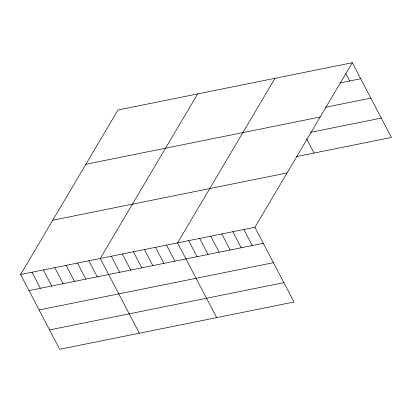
<?xml version="1.0" encoding="UTF-8"?>
<svg xmlns="http://www.w3.org/2000/svg" width="412" height="412" viewBox="0 0 412 412"><rect width="100%" height="100%" fill="white"/><g stroke="black" fill="none" stroke-linecap="round" stroke-linejoin="round"><path stroke-width="0.62" d="M352.322 62.712L254.92 227.275L293.998 302.027L59.678 349.288L20.6 274.536L118.002 109.973L352.322 62.712L391.4 137.464L296.279 156.648M197.672 93.905L100.27 258.468L139.349 333.22M274.995 78.311L177.593 242.874L216.671 317.621M339.838 82.956L360.706 78.749M325.423 107.285L370.836 98.123M85.861 164.28L320.181 117.018M310.694 132.324L381.27 118.09M52.741 220.235L287.061 172.968M20.6 274.536L254.92 227.275M28.984 290.573L263.304 243.312M39.114 309.953L273.434 262.686M49.548 329.914L283.868 282.647M345.9 73.789L349.659 80.979M306.626 138.813L314.073 153.058M243.873 229.505L252.257 245.542M232.826 231.729L241.211 247.767M221.78 233.959L230.164 249.996M210.733 236.189L219.117 252.226M199.686 238.414L208.07 254.451M188.639 240.644L197.024 256.681M166.546 245.099L174.93 261.136M155.499 247.329L163.883 263.366M144.452 249.554L152.837 265.596M133.406 251.784L141.79 267.821M122.364 254.013L130.748 270.051M111.317 256.238L119.701 272.275M88.889 260.765L97.273 276.802M77.508 263.062L85.892 279.099M66.126 265.354L74.51 281.391M54.745 267.651L63.129 283.688M43.363 269.948L51.747 285.985M31.982 272.244L40.366 288.282"/></g></svg>
